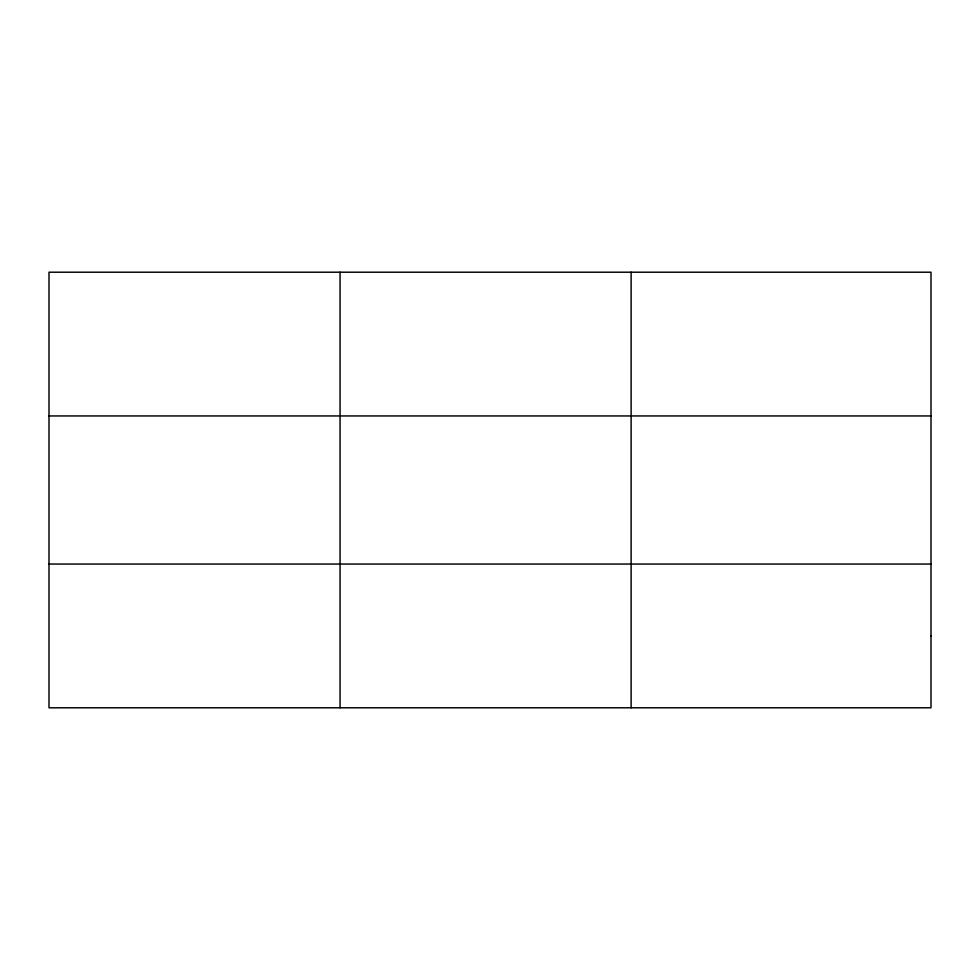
<?xml version="1.0" encoding="UTF-8"?>
<svg xmlns="http://www.w3.org/2000/svg" width="980" height="980" viewBox="0 0 980 980"><rect width="100%" height="100%" fill="white"/><g stroke="black" fill="none" stroke-linecap="round" stroke-linejoin="round"><path stroke-width="1.47" d="M340.06 707.793L340.06 272.207M631.12 707.793L631.12 272.207M49 415.949L931 415.949M49 564.051L931 564.051M931 635.922L931 707.793L49 707.793L49 272.207L931 272.207L931 635.922"/></g></svg>
